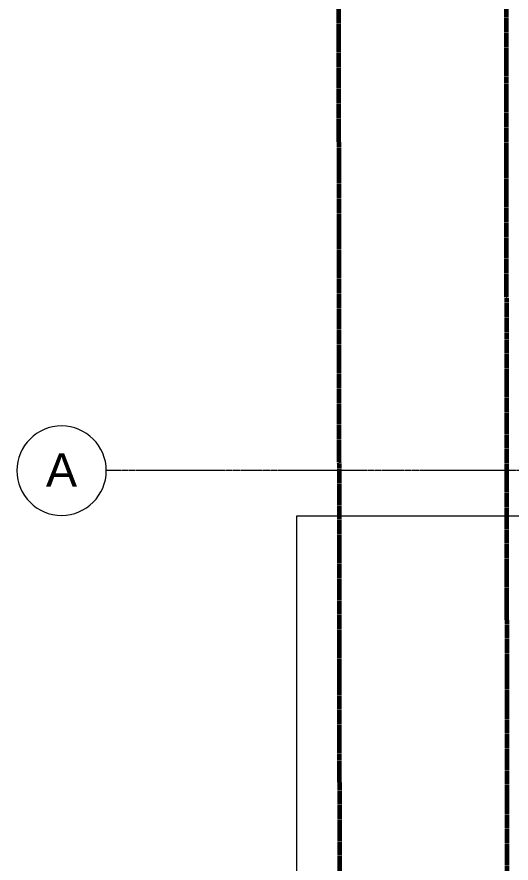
# Model space of a CAD drawing. Header units: inches. Extents: x -4105 to -1989, y 10980 to 12341.
# Drawn here: x -4104.6 to -3927.5, y 11706.7 to 12009.6 of the extents above; entities that cross this region are included whole.
import ezdxf

# ---------------------------------------------------------------- set-up
doc = ezdxf.new("R2010")
doc.units = ezdxf.units.IN
doc.header["$MEASUREMENT"] = 0
doc.linetypes.add('Double Dash 3_8_', pattern=[1, 0.375, -0.125, 0.125, -0.125, 0.125, -0.125])
doc.linetypes.add('Grid Line 1_2_', pattern=[0.875, 0.5, -0.125, 0.125, -0.125])
for name, color, linetype, lineweight in [('0-1', 7, 'Continuous', 5), ('0-4', 155, 'Continuous', 5), ('C-PROP-LINE-1', 10, 'Double Dash 3_8_', 60), ('C-TOPO', 7, 'Continuous', 9), ('S-GRID-1', 1, 'Grid Line 1_2_', 9), ('S-GRID-IDEN', 1, 'Continuous', 9), ('S-GRID-IDEN-1', 165, 'Continuous', 9)]:
    doc.layers.add(name, color=color, linetype=linetype, lineweight=lineweight)
doc.layers.add('0-3', color=210, linetype='Continuous', lineweight=5, transparency=1)
doc.styles.add('Arial', font='arial.ttf', dxfattribs={"height": 12})

# ---------------------------------------------------------------- blocks, each defined once
blk = doc.blocks.new('CTR  - Topography_rvt-1-ENLARGED FLOOR PLAN - 2ND FLOOR PLAN - EAST')
at = {"layer": 'C-TOPO'}
for p, q in [((-4004.25, 11793.09), (-4004.25, 11830.99)), ((-4004.25, 11830.99), (-3908.41, 11830.99)), ((-4004.25, 11776.81), (-4004.25, 11793.09)), ((-4004.25, 11748.18), (-4004.25, 11776.81)), ((-4004.25, 11571.67), (-4004.25, 11748.18))]:
    blk.add_line(p, q, dxfattribs=at)
blk = doc.blocks.new('Family - ___-1878357-ENLARGED FLOOR PLAN - 2ND FLOOR PLAN - EAST')
at = {"layer": 'C-PROP-LINE-1'}
for p, q in [((-3989.59, 12244.28), (-3988.34, 11044.25)), ((-3929.52, 12184.69), (-3928.34, 11044.25))]:
    blk.add_line(p, q, dxfattribs=at)
blk = doc.blocks.new('Grid - Grid Head - Circle-50561-ENLARGED FLOOR PLAN - 2ND FLOOR PLAN - EAST')
at = {"layer": 'S-GRID-IDEN-1'}
for start, end in [(360, 180), (180, 360)]:
    blk.add_arc((0, 0), 0.25, start, end, dxfattribs=at)
blk = doc.blocks.new('CTR - 1st Phase - Shell_rvt-1-ENLARGED FLOOR PLAN - 2ND FLOOR PLAN - EAST')
at = {"layer": 'S-GRID-1'}
blk.add_line((-1989.4, 11847.19), (-4072.56, 11847.19), dxfattribs=at)
at = {"layer": '0-3'}
blk.add_blockref('Family - ___-1878357-ENLARGED FLOOR PLAN - 2ND FLOOR PLAN - EAST', (0, 0), dxfattribs=at)
at = {"layer": '0-4', "xscale": 63.99999999999997, "yscale": 63.99999999999997, "zscale": 63.99999999999997, "rotation": 89.99999999999986}
blk.add_blockref('Grid - Grid Head - Circle-50561-ENLARGED FLOOR PLAN - 2ND FLOOR PLAN - EAST', (-4088.56, 11847.19), dxfattribs=at)
at = {"layer": 'S-GRID-IDEN', "insert": (-4094.17, 11853.44), "char_height": 12, "width": 13.534, "attachment_point": 1, "style": 'Arial'}
blk.add_mtext('A', dxfattribs=at)

msp = doc.modelspace()

# ---------------------------------------------------------------- block references
at = {"layer": '0-1'}
for name in ['CTR - 1st Phase - Shell_rvt-1-ENLARGED FLOOR PLAN - 2ND FLOOR PLAN - EAST', 'CTR  - Topography_rvt-1-ENLARGED FLOOR PLAN - 2ND FLOOR PLAN - EAST']:
    msp.add_blockref(name, (0, 0), dxfattribs=at)

doc.saveas('drawing.dxf')
